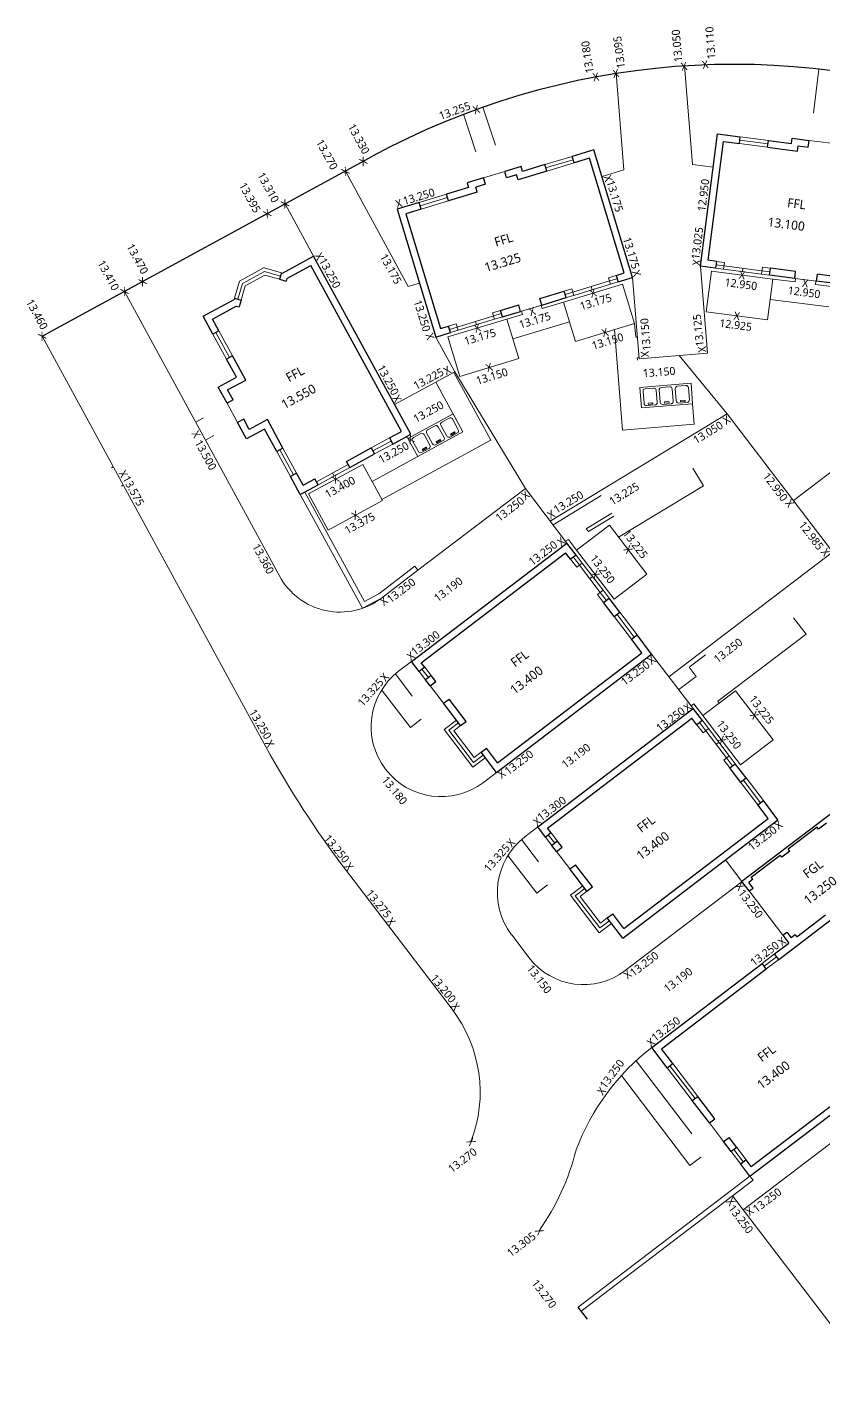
# Model space of a CAD drawing. Header units: metres. Extents: x 509194 to 509267, y 319500 to 319710.
# Drawn here: x 509194.2 to 509229.1, y 319650.8 to 319709.9 of the extents above; entities that cross this region are included whole.
import ezdxf
from ezdxf.enums import TextEntityAlignment as Align

# ---------------------------------------------------------------- set-up
doc = ezdxf.new("R2010")
doc.units = ezdxf.units.M
doc.linetypes.add('DGN Style 2', pattern=[2.011209, 1.206725, -0.804484])
for name, color, linetype, lineweight in [('2_E-Bins', 30, 'Continuous', 0), ('2_E-Drive', 6, 'Continuous', 0), ('2_E-Paths', 4, 'Continuous', 0), ('2_E-Patio', 4, 'Continuous', 0), ('2_F-Fence', 3, 'Continuous', 0), ('2_F-Wall', 30, 'Continuous', 0), ('2_H-Doors', 7, 'Continuous', 0), ('2_H-House', 1, 'Continuous', 30), ('2_H-Preliminary House Info', 1, 'DGN Style 2', 30), ('2_H-Windows', 7, 'Continuous', 0), ('5_E-Finished Floor Levels', 7, 'Continuous', 0), ('5_E-Spot Levels', 7, 'Continuous', 0), ('5_R-Footpath', 254, 'Continuous', 30)]:
    doc.layers.add(name, color=color, linetype=linetype, lineweight=lineweight)
doc.styles.add('Style-Trebuchet MS', font='trebuc.ttf')

# ---------------------------------------------------------------- blocks, each defined once
blk = doc.blocks.new('*U123')
at = {"layer": '2_E-Bins'}
for p, q in [((-0.085, -0.385), (-0.39, 0.061)), ((-0.054, 0.411), (-0.364, 0.2)), ((-0.098, 0.321), (-0.263, 0.208)), ((-0.235, 0.166), (-0.263, 0.208)), ((-0.07, 0.279), (-0.235, 0.166)), ((-0.07, 0.279), (-0.098, 0.321)), ((0.39, -0.061), (0.085, 0.385)), ((0.054, -0.411), (0.364, -0.2))]:
    blk.add_line(p, q, dxfattribs=at)
for centre, start, end in [((-0.307, 0.117), 124.34238, 214.34238), ((-0.002, -0.329), 214.34238, 304.34238), ((0.307, -0.117), 304.34238, 34.34238)]:
    blk.add_arc(centre, 0.1, start, end, dxfattribs=at)
at = {"layer": '2_E-Bins', "extrusion": (0, 0, -1)}
blk.add_arc((-0.002, 0.329), 0.1, 55.65762, 145.65762, dxfattribs=at)
blk = doc.blocks.new('*U124')
at = {"layer": '2_E-Bins'}
for p, q in [((-0.085, -0.385), (-0.39, 0.061)), ((-0.054, 0.411), (-0.364, 0.2)), ((-0.098, 0.321), (-0.263, 0.208)), ((-0.235, 0.166), (-0.263, 0.208)), ((-0.07, 0.279), (-0.235, 0.166)), ((-0.07, 0.279), (-0.098, 0.321)), ((0.39, -0.061), (0.085, 0.385)), ((0.054, -0.411), (0.364, -0.2))]:
    blk.add_line(p, q, dxfattribs=at)
for centre, start, end in [((-0.307, 0.117), 124.34238, 214.34238), ((-0.002, -0.329), 214.34238, 304.34238), ((0.307, -0.117), 304.34238, 34.34238)]:
    blk.add_arc(centre, 0.1, start, end, dxfattribs=at)
at = {"layer": '2_E-Bins', "extrusion": (0, 0, -1)}
blk.add_arc((-0.002, 0.329), 0.1, 55.65762, 145.65762, dxfattribs=at)
blk = doc.blocks.new('*U125')
at = {"layer": '2_E-Bins'}
for p, q in [((-0.085, -0.385), (-0.39, 0.061)), ((-0.054, 0.411), (-0.364, 0.2)), ((-0.098, 0.321), (-0.263, 0.208)), ((-0.235, 0.166), (-0.263, 0.208)), ((-0.07, 0.279), (-0.235, 0.166)), ((-0.07, 0.279), (-0.098, 0.321)), ((0.39, -0.061), (0.085, 0.385)), ((0.054, -0.411), (0.364, -0.2))]:
    blk.add_line(p, q, dxfattribs=at)
for centre, start, end in [((-0.307, 0.117), 124.34238, 214.34238), ((-0.002, -0.329), 214.34238, 304.34238), ((0.307, -0.117), 304.34238, 34.34238)]:
    blk.add_arc(centre, 0.1, start, end, dxfattribs=at)
at = {"layer": '2_E-Bins', "extrusion": (0, 0, -1)}
blk.add_arc((-0.002, 0.329), 0.1, 55.65762, 145.65762, dxfattribs=at)
blk = doc.blocks.new('*U122')
at = {"layer": '2_E-Bins'}
for p, q in [((-1.183, -0.263), (0.675, 1.006)), ((1.183, 0.263), (0.675, 1.006)), ((1.183, 0.263), (-0.675, -1.006)), ((-0.675, -1.006), (-1.183, -0.263))]:
    blk.add_line(p, q, dxfattribs=at)
for name, p in [('*U125', (0.583, 0.398)), ('*U124', (-0.583, -0.398)), ('*U123', (0, 0))]:
    blk.add_blockref(name, p, dxfattribs=at)

msp = doc.modelspace()

# ---------------------------------------------------------------- linework, layer by layer
at = {"layer": '2_E-Drive', "color": 6}
for p, q in [((509220.336, 319703.688), (509219.996, 319707.926)), ((509223.326, 319703.928), (509222.981, 319708.237)), ((509220.336, 319703.688), (509219.378, 319703.399)), ((509224.238, 319703.812), (509223.326, 319703.928)), ((509208.152, 319703.637), (509210.903, 319698.59)), ((509206.763, 319699.919), (509205.518, 319702.202)), ((509205.282, 319685.911), (509198.489, 319698.371)), ((509211.395, 319698.739), (509210.903, 319698.59)), ((509194.889, 319696.41), (509204.677, 319678.455)), ((509210.482, 319681.758), (509211.05, 319682.191)), ((509214.754, 319677.332), (509214.186, 319676.899)), ((509216.001, 319674.51), (509216.573, 319674.947)), ((509212.817, 319666.978), (509208.154, 319673.093)), ((509225.496, 319672.558), (509220.389, 319668.664)), ((509216.185, 319669.231), (509215.424, 319670.229))]:
    msp.add_line(p, q, dxfattribs=at)
at = {"layer": '2_E-Drive', "extrusion": (0, 0, -1)}
for centre, radius, start, end in [((-509207.916, 319687.347), 3, 232.67515, 331.4017), ((-509208.046, 319663.34), 6, 142.67515, 201.05361)]:
    msp.add_arc(centre, radius, start, end, dxfattribs=at)
at = {"layer": '2_E-Drive'}
for centre, radius, start, end in [((509212.334, 319679.329), 3.055, 127.32485, 307.32485), ((509241.553, 319698.559), 42, 208.5983, 217.32485), ((509217.853, 319672.081), 3.055, 127.32485, 217.32485), ((509218.57, 319671.05), 3, 217.32485, 307.32485), ((509227.782, 319657.234), 10.194, 127.68256, 159.41011), ((509208.046, 319663.34), 10.5, 324.75879, 346.11042)]:
    msp.add_arc(centre, radius, start, end, dxfattribs=at)
at = {"layer": '2_E-Paths'}
for p, q in [((509228.617, 319706.166), (509228.863, 319708.095)), ((509213.856, 319704.487), (509213.323, 319706.123)), ((509214.712, 319704.766), (509214.168, 319706.433)), ((509227.833, 319698.942), (509227.814, 319698.793)), ((509226.84, 319698.917), (509227.814, 319698.793)), ((509228.725, 319698.828), (509228.706, 319698.679)), ((509228.706, 319698.679), (509229.407, 319698.589)), ((509216.71, 319697.77), (509216.753, 319697.627)), ((509217.686, 319697.909), (509216.753, 319697.627)), ((509226.726, 319698.025), (509229.293, 319697.697)), ((509215.892, 319697.366), (509215.216, 319697.162)), ((509215.849, 319697.51), (509215.892, 319697.366)), ((509217.947, 319697.047), (509215.476, 319696.3)), ((509219.919, 319696.703), (509220.271, 319692.311)), ((509220.8, 319696.969), (509220.848, 319696.37)), ((509220.848, 319696.37), (509220.923, 319696.376)), ((509220.919, 319695.473), (509220.995, 319695.479)), ((509220.919, 319695.473), (509220.927, 319695.373)), ((509212.894, 319694.834), (509214.511, 319691.866)), ((509212.104, 319694.403), (509213.29, 319692.226)), ((509221.096, 319693.28), (509223.338, 319693.46)), ((509223.41, 319692.563), (509223.338, 319693.46)), ((509201.947, 319692.85), (509201.606, 319692.654)), ((509220.271, 319692.311), (509223.41, 319692.563)), ((509202.395, 319692.07), (509202.037, 319691.864)), ((509209.321, 319690.062), (509213.29, 319692.226)), ((509209.752, 319689.271), (509214.511, 319691.866)), ((509197.928, 319690.652), (509198.005, 319690.694)), ((509223.348, 319690.645), (509223.815, 319689.876)), ((509198.359, 319689.861), (509198.436, 319689.903)), ((509220.099, 319687.623), (509223.815, 319689.876)), ((509217.235, 319688.163), (509219.341, 319689.442)), ((509218.686, 319687.992), (509219.808, 319688.673)), ((509218.777, 319687.873), (509219.885, 319688.546)), ((509218.686, 319687.992), (509218.777, 319687.873)), ((509217.784, 319687.444), (509217.913, 319687.522)), ((509217.913, 319687.522), (509218.264, 319687.062)), ((509228.301, 319683.384), (509227.755, 319684.1)), ((509224.442, 319680.444), (509228.301, 319683.384)), ((509223.897, 319682.48), (509223.181, 319681.934)), ((509223.485, 319681.537), (509223.181, 319681.934)), ((509211.074, 319680.675), (509210.337, 319681.641)), ((509222.728, 319680.96), (509223.485, 319681.537)), ((509210.995, 319679.294), (509209.739, 319680.941)), ((509223.273, 319680.244), (509223.393, 319680.335)), ((509223.787, 319679.817), (509223.393, 319680.335)), ((509224.503, 319680.363), (509224.442, 319680.444)), ((509211.472, 319679.658), (509210.995, 319679.294)), ((509216.598, 319673.43), (509215.861, 319674.397)), ((509216.518, 319672.05), (509215.261, 319673.698)), ((509216.996, 319672.414), (509216.518, 319672.05)), ((509223.298, 319661.525), (509220.862, 319664.72)), ((509223.219, 319660.144), (509220.223, 319664.074)), ((509223.696, 319660.508), (509223.219, 319660.144))]:
    msp.add_line(p, q, dxfattribs=at)
at = {"layer": '2_E-Patio', "flags": 128}
for points in [[(509223.934, 319697.474), (509226.612, 319697.132), (509226.84, 319698.917), (509224.162, 319699.26), (509223.934, 319697.474)], [(509213.152, 319694.658), (509215.737, 319695.439), (509215.216, 319697.162), (509212.631, 319696.381), (509213.152, 319694.658)]]:
    msp.add_lwpolyline(points, close=True, dxfattribs=at)
at = {"layer": '2_E-Patio', "extrusion": (0, 0, -1), "flags": 128}
for points in [[(-509218.214, 319696.187), (-509220.798, 319696.969), (-509220.277, 319698.692), (-509217.693, 319697.911), (-509218.214, 319696.187)], [(-509209.774, 319689.23), (-509207.404, 319687.938), (-509206.542, 319689.518), (-509208.913, 319690.81), (-509209.774, 319689.23)], [(-509219.695, 319688.153), (-509221.332, 319686.006), (-509219.901, 319684.915), (-509218.264, 319687.062), (-509219.695, 319688.153)], [(-509225.219, 319680.909), (-509226.856, 319678.762), (-509225.424, 319677.67), (-509223.787, 319679.817), (-509225.219, 319680.909)]]:
    msp.add_lwpolyline(points, close=True, dxfattribs=at)
at = {"layer": '2_F-Fence'}
for p, q in [((509220.999, 319695.429), (509220.714, 319698.98)), ((509223.989, 319695.669), (509223.684, 319699.472)), ((509212.108, 319696.379), (509212.939, 319694.856)), ((509220.999, 319695.429), (509223.989, 319695.669)), ((509224.849, 319693.021), (509222.743, 319695.569)), ((509210.304, 319693.422), (509212.938, 319694.858)), ((509212.939, 319694.856), (509214.48, 319692.305)), ((509234.162, 319694.115), (509227.745, 319689.222)), ((509224.849, 319693.021), (509217.113, 319688.323)), ((509230.957, 319685.01), (509224.849, 319693.021)), ((509214.48, 319692.305), (509216.022, 319689.755)), ((509211.326, 319686.174), (509216.022, 319689.755)), ((509216.022, 319689.755), (509217.841, 319687.369)), ((509222.303, 319681.516), (509229.46, 319686.973)), ((509221.545, 319682.51), (509223.364, 319680.125)), ((509225.493, 319672.562), (509224.769, 319673.512)), ((509225.554, 319658.197), (509237.307, 319667.158))]:
    msp.add_line(p, q, dxfattribs=at)
msp.add_lwpolyline([(509225.084, 319658.813), (509231.225, 319650.76), (509233.189, 319652.257)], dxfattribs=at)
at = {"layer": '2_F-Wall'}
for p, q in [((509206.181, 319689.492), (509208.896, 319684.512)), ((509206.378, 319689.6), (509208.986, 319684.816)), ((509209.613, 319685.151), (509211.189, 319686.353)), ((509209.735, 319684.961), (509211.326, 319686.174)), ((509211.189, 319686.353), (509211.326, 319686.174)), ((509208.896, 319684.512), (509209.735, 319684.961)), ((509208.986, 319684.816), (509209.613, 319685.151)), ((509218.333, 319653.948), (509225.842, 319659.674)), ((509218.469, 319653.77), (509225.978, 319659.495)), ((509225.978, 319659.495), (509225.842, 319659.674))]:
    msp.add_line(p, q, dxfattribs=at)
at = {"layer": '2_H-Doors'}
for p, q in [((509229.39, 319704.857), (509228.433, 319704.979)), ((509214.194, 319703.346), (509215.118, 319703.625)), ((509224.692, 319699.343), (509226.349, 319699.131)), ((509224.711, 319699.493), (509226.368, 319699.281)), ((509225.52, 319699.237), (509225.539, 319699.387)), ((509228.758, 319698.824), (509227.801, 319698.946)), ((509219.698, 319698.83), (509218.098, 319698.347)), ((509219.741, 319698.686), (509218.142, 319698.203)), ((509218.942, 319698.445), (509218.898, 319698.588)), ((509215.817, 319697.5), (509216.741, 319697.78)), ((509214.637, 319697.3), (509213.037, 319696.817)), ((509214.68, 319697.157), (509213.08, 319696.673)), ((509213.88, 319696.915), (509213.837, 319697.059)), ((509202.98, 319693.483), (509203.442, 319692.636)), ((509206.887, 319690.049), (509208.279, 319690.808)), ((509208.351, 319690.675), (509206.96, 319689.917)), ((509207.583, 319690.429), (509207.656, 319690.296)), ((509219.297, 319685.209), (509218.388, 319686.402)), ((509219.418, 319685.301), (509218.508, 319686.494)), ((509218.963, 319685.897), (509218.843, 319685.806)), ((509211.861, 319681.127), (509212.446, 319680.36)), ((509224.821, 319677.965), (509223.912, 319679.158)), ((509224.941, 319678.056), (509224.032, 319679.249)), ((509224.487, 319678.653), (509224.366, 319678.561)), ((509217.385, 319673.882), (509217.969, 319673.116)), ((509225.809, 319672.148), (509227.286, 319670.211)), ((509224.068, 319662), (509224.688, 319661.187))]:
    msp.add_line(p, q, dxfattribs=at)
at = {"layer": '2_H-House'}
for p, q in [((509223.684, 319699.472), (509224.424, 319705.265)), ((509224.022, 319699.734), (509224.686, 319704.926)), ((509224.424, 319705.265), (509225.418, 319705.138)), ((509224.686, 319704.926), (509225.38, 319704.838)), ((509225.38, 319704.838), (509225.418, 319705.138)), ((509226.618, 319704.68), (509226.656, 319704.98)), ((509226.656, 319704.98), (509227.66, 319704.851)), ((509227.66, 319704.851), (509227.689, 319705.074)), ((509227.689, 319705.074), (509228.433, 319704.979)), ((509228.395, 319704.682), (509228.433, 319704.979)), ((509219.024, 319704.57), (509218.065, 319704.28)), ((509218.151, 319703.993), (509218.065, 319704.28)), ((509220.714, 319698.98), (509219.024, 319704.57)), ((509226.618, 319704.68), (509227.922, 319704.513)), ((509227.922, 319704.513), (509227.95, 319704.736)), ((509227.95, 319704.736), (509228.394, 319704.679)), ((509215.836, 319703.842), (509215.118, 319703.625)), ((509215.901, 319703.627), (509215.836, 319703.842)), ((509216.87, 319703.92), (509215.901, 319703.627)), ((509216.957, 319703.632), (509216.87, 319703.92)), ((509218.824, 319704.197), (509218.151, 319703.993)), ((509220.34, 319699.181), (509218.824, 319704.197)), ((509214.194, 319703.346), (509213.477, 319703.129)), ((509213.477, 319703.129), (509213.542, 319702.913)), ((509214.281, 319703.059), (509214.194, 319703.346)), ((509215.205, 319703.338), (509215.118, 319703.625)), ((509215.636, 319703.468), (509215.205, 319703.338)), ((509215.701, 319703.253), (509215.636, 319703.468)), ((509216.957, 319703.632), (509215.701, 319703.253)), ((509213.542, 319702.913), (509212.572, 319702.621)), ((509212.659, 319702.333), (509212.572, 319702.621)), ((509213.916, 319702.713), (509212.659, 319702.333)), ((509214.281, 319703.059), (509213.85, 319702.928)), ((509213.916, 319702.713), (509213.85, 319702.928)), ((509211.378, 319702.26), (509210.419, 319701.97)), ((509210.419, 319701.97), (509212.108, 319696.379)), ((509211.465, 319701.972), (509210.793, 319701.769)), ((509211.465, 319701.972), (509211.378, 319702.26)), ((509210.793, 319701.769), (509212.309, 319696.753)), ((509205.401, 319699.178), (509206.762, 319699.92)), ((509211.012, 319692.126), (509206.762, 319699.92)), ((509224.382, 319699.688), (509224.022, 319699.734)), ((509224.382, 319699.685), (509224.344, 319699.388)), ((509205.355, 319699.192), (509205.27, 319698.904)), ((509205.355, 319699.192), (509205.401, 319699.178)), ((509205.596, 319698.94), (509205.56, 319698.818)), ((509205.596, 319698.94), (509206.642, 319699.51)), ((509210.601, 319692.246), (509206.642, 319699.51)), ((509219.99, 319699.075), (509220.34, 319699.181)), ((509219.99, 319699.075), (509220.077, 319698.788)), ((509220.077, 319698.788), (509220.714, 319698.98)), ((509224.344, 319699.388), (509223.684, 319699.472)), ((509226.697, 319699.087), (509226.735, 319699.384)), ((509227.801, 319698.946), (509226.697, 319699.087)), ((509227.839, 319699.246), (509226.735, 319699.387)), ((509227.801, 319698.946), (509227.839, 319699.246)), ((509228.758, 319698.824), (509228.796, 319699.124)), ((509229.627, 319699.018), (509228.796, 319699.124)), ((509205.27, 319698.904), (509205.56, 319698.818)), ((509216.654, 319698.067), (509217.719, 319698.389)), ((509217.806, 319698.101), (509217.719, 319698.389)), ((509229.588, 319698.717), (509228.758, 319698.824)), ((509201.931, 319697.286), (509203.288, 319698.026)), ((509203.302, 319698.072), (509203.288, 319698.026)), ((509203.302, 319698.072), (509203.59, 319697.988)), ((509203.59, 319697.988), (509203.504, 319697.698)), ((509214.929, 319697.545), (509215.731, 319697.788)), ((509215.817, 319697.5), (509215.731, 319697.788)), ((509216.741, 319697.78), (509216.654, 319698.067)), ((509216.741, 319697.78), (509217.806, 319698.101)), ((509202.356, 319696.507), (509201.931, 319697.286)), ((509202.342, 319697.165), (509203.383, 319697.733)), ((509202.622, 319696.652), (509202.342, 319697.165)), ((509203.383, 319697.733), (509203.504, 319697.698)), ((509215.016, 319697.258), (509214.929, 319697.545)), ((509215.016, 319697.258), (509215.817, 319697.5)), ((509202.622, 319696.652), (509202.356, 319696.507)), ((509212.108, 319696.379), (509212.745, 319696.572)), ((509212.309, 319696.753), (509212.658, 319696.859)), ((509212.745, 319696.572), (509212.657, 319696.861)), ((509203.219, 319695.556), (509202.953, 319695.412)), ((509203.385, 319694.62), (509202.953, 319695.412)), ((509203.795, 319694.499), (509203.219, 319695.556)), ((509202.595, 319694.189), (509203.385, 319694.62)), ((509203.005, 319694.068), (509203.795, 319694.499)), ((509202.98, 319693.483), (509202.595, 319694.189)), ((509203.243, 319693.626), (509202.98, 319693.483)), ((509203.245, 319693.628), (509203.005, 319694.068)), ((509203.705, 319692.779), (509203.442, 319692.636)), ((509203.829, 319691.925), (509203.442, 319692.636)), ((509203.95, 319692.336), (509203.707, 319692.78)), ((509204.74, 319692.767), (509203.95, 319692.336)), ((509205.422, 319691.516), (509204.74, 319692.767)), ((509204.619, 319692.356), (509203.829, 319691.925)), ((509205.156, 319691.371), (509204.619, 319692.356)), ((509210.083, 319691.964), (509210.601, 319692.246)), ((509210.083, 319691.964), (509210.228, 319691.698)), ((509210.228, 319691.698), (509211.012, 319692.126)), ((509205.422, 319691.516), (509205.156, 319691.371)), ((509208.207, 319690.941), (509209.284, 319691.528)), ((509208.351, 319690.675), (509209.429, 319691.263)), ((509209.284, 319691.528), (509209.429, 319691.263)), ((509208.351, 319690.675), (509208.207, 319690.941)), ((509206.019, 319690.42), (509205.753, 319690.275)), ((509206.181, 319689.492), (509205.753, 319690.275)), ((509206.301, 319689.902), (509206.019, 319690.42)), ((509206.301, 319689.902), (509206.815, 319690.182)), ((509206.96, 319689.917), (509206.815, 319690.182)), ((509206.181, 319689.492), (509206.96, 319689.917)), ((509211.05, 319682.191), (509217.841, 319687.369)), ((509218.242, 319686.843), (509217.841, 319687.369)), ((509211.473, 319682.134), (509217.783, 319686.945)), ((509218.002, 319686.659), (509217.783, 319686.945)), ((509218.242, 319686.843), (509218.002, 319686.659)), ((509219.44, 319684.772), (509219.681, 319684.956)), ((509219.91, 319684.156), (509219.44, 319684.772)), ((509220.151, 319684.339), (509219.681, 319684.956)), ((509219.91, 319684.156), (509220.151, 319684.339)), ((509220.667, 319683.164), (509220.907, 319683.347)), ((509221.121, 319682.568), (509220.667, 319683.164)), ((509221.545, 319682.51), (509220.907, 319683.347)), ((509214.754, 319677.332), (509221.545, 319682.51)), ((509214.811, 319677.756), (509221.121, 319682.568)), ((509211.383, 319681.754), (509211.05, 319682.191)), ((509211.624, 319681.937), (509211.383, 319681.754)), ((509211.624, 319681.937), (509211.473, 319682.134)), ((509211.902, 319681.571), (509211.662, 319681.388)), ((509211.861, 319681.127), (509211.662, 319681.388)), ((509211.861, 319681.127), (509212.102, 319681.31)), ((509212.102, 319681.31), (509211.902, 319681.571)), ((509212.446, 319680.36), (509212.686, 319680.544)), ((509213.19, 319679.384), (509212.446, 319680.36)), ((509213.43, 319679.567), (509212.686, 319680.544)), ((509216.573, 319674.947), (509223.364, 319680.125)), ((509223.766, 319679.598), (509223.364, 319680.125)), ((509213.19, 319679.384), (509213.43, 319679.567)), ((509216.997, 319674.89), (509223.307, 319679.701)), ((509223.525, 319679.415), (509223.307, 319679.701)), ((509223.766, 319679.598), (509223.525, 319679.415)), ((509214.083, 319678.213), (509214.323, 319678.396)), ((509214.754, 319677.332), (509214.083, 319678.213)), ((509214.811, 319677.756), (509214.323, 319678.396)), ((509224.964, 319677.528), (509225.204, 319677.712)), ((509225.674, 319677.095), (509225.204, 319677.712)), ((509225.434, 319676.912), (509224.964, 319677.528)), ((509225.434, 319676.912), (509225.674, 319677.095)), ((509226.19, 319675.92), (509226.431, 319676.103)), ((509226.645, 319675.323), (509226.19, 319675.92)), ((509227.069, 319675.266), (509226.431, 319676.103)), ((509220.278, 319670.088), (509227.069, 319675.266)), ((509220.335, 319670.512), (509226.645, 319675.323)), ((509216.907, 319674.509), (509216.573, 319674.947)), ((509217.147, 319674.693), (509216.907, 319674.509)), ((509217.147, 319674.693), (509216.997, 319674.89)), ((509217.426, 319674.327), (509217.186, 319674.144)), ((509217.385, 319673.882), (509217.186, 319674.144)), ((509217.625, 319674.066), (509217.426, 319674.327)), ((509217.385, 319673.882), (509217.625, 319674.066)), ((509217.969, 319673.116), (509218.21, 319673.299)), ((509218.714, 319672.14), (509217.969, 319673.116)), ((509218.954, 319672.323), (509218.21, 319673.299)), ((509218.714, 319672.14), (509218.954, 319672.323)), ((509219.606, 319670.969), (509219.847, 319671.152)), ((509220.335, 319670.512), (509219.847, 319671.152)), ((509220.278, 319670.088), (509219.606, 319670.969)), ((509218.736, 319653.42), (509218.333, 319653.948))]:
    msp.add_line(p, q, dxfattribs=at)
at = {"layer": '2_H-Preliminary House Info', "linetype": 'Continuous'}
for p, q in [((509230.674, 319676.512), (509225.493, 319672.562)), ((509228.778, 319674.938), (509227.517, 319673.977)), ((509228.846, 319674.848), (509228.778, 319674.938)), ((509229.196, 319675.115), (509228.846, 319674.848)), ((509225.901, 319672.753), (509227.163, 319673.716)), ((509227.236, 319673.62), (509227.163, 319673.716)), ((509227.586, 319673.887), (509227.236, 319673.62)), ((509227.586, 319673.887), (509227.517, 319673.977)), ((509225.809, 319672.148), (509225.493, 319672.562)), ((509225.973, 319672.658), (509225.794, 319672.521)), ((509225.98, 319672.278), (509225.794, 319672.521)), ((509225.973, 319672.658), (509225.901, 319672.753)), ((509225.809, 319672.148), (509225.98, 319672.278)), ((509227.101, 319669.154), (509229.447, 319670.943)), ((509227.891, 319670.143), (509229.153, 319671.105)), ((509227.286, 319670.211), (509227.457, 319670.341)), ((509227.286, 319670.211), (509227.544, 319669.872)), ((509227.457, 319670.341), (509227.642, 319670.098)), ((509227.821, 319670.234), (509227.642, 319670.098)), ((509227.821, 319670.234), (509227.889, 319670.145)), ((509226.918, 319669.395), (509227.544, 319669.872)), ((509227.101, 319669.154), (509226.918, 319669.395)), ((509221.55, 319665.302), (509226.373, 319668.979)), ((509226.557, 319668.739), (509226.373, 319668.979)), ((509221.974, 319665.245), (509226.557, 319668.739)), ((509225.899, 319660.098), (509233.372, 319665.796)), ((509222.226, 319664.415), (509221.55, 319665.302)), ((509222.467, 319664.599), (509221.974, 319665.245)), ((509225.842, 319659.674), (509233.796, 319665.738)), ((509222.226, 319664.415), (509222.467, 319664.599)), ((509223.324, 319662.976), (509223.564, 319663.159)), ((509224.068, 319662), (509223.324, 319662.976)), ((509224.308, 319662.183), (509223.564, 319663.159)), ((509224.068, 319662), (509224.308, 319662.183)), ((509224.688, 319661.187), (509224.929, 319661.37)), ((509225.023, 319660.747), (509224.688, 319661.187)), ((509225.264, 319660.931), (509224.929, 319661.37)), ((509225.264, 319660.931), (509225.023, 319660.747)), ((509225.679, 319660.386), (509225.438, 319660.202)), ((509225.842, 319659.674), (509225.438, 319660.202)), ((509225.899, 319660.098), (509225.679, 319660.386))]:
    msp.add_line(p, q, dxfattribs=at)
at = {"layer": '2_H-Windows'}
for p, q in [((509226.637, 319704.83), (509225.399, 319704.988)), ((509226.656, 319704.98), (509225.418, 319705.138)), ((509216.87, 319703.92), (509218.065, 319704.28)), ((509226.618, 319704.68), (509225.38, 319704.838)), ((509216.914, 319703.776), (509217.146, 319703.846)), ((509216.957, 319703.632), (509218.151, 319703.993)), ((509217.146, 319703.846), (509218.108, 319704.137)), ((509212.572, 319702.621), (509211.378, 319702.26)), ((509211.422, 319702.116), (509212.616, 319702.477)), ((509211.465, 319701.972), (509212.659, 319702.333)), ((509224.711, 319699.493), (509224.363, 319699.538)), ((509224.73, 319699.643), (509224.382, 319699.688)), ((509224.692, 319699.343), (509224.73, 319699.643)), ((509204.6, 319699.414), (509203.524, 319698.827)), ((509203.65, 319698.725), (509204.617, 319699.252)), ((509204.635, 319699.091), (509203.777, 319698.623)), ((509204.601, 319699.413), (509205.355, 319699.192)), ((509204.617, 319699.252), (509205.312, 319699.048)), ((509204.635, 319699.091), (509205.27, 319698.904)), ((509219.655, 319698.974), (509219.99, 319699.075)), ((509219.741, 319698.686), (509219.655, 319698.974)), ((509219.698, 319698.83), (509220.034, 319698.931)), ((509224.344, 319699.388), (509224.692, 319699.343)), ((509226.349, 319699.131), (509226.387, 319699.431)), ((509226.697, 319699.087), (509226.349, 319699.131)), ((509226.368, 319699.281), (509226.716, 319699.237)), ((509226.387, 319699.431), (509226.735, 319699.387)), ((509203.524, 319698.826), (509203.302, 319698.072)), ((509203.65, 319698.725), (509203.446, 319698.031)), ((509203.777, 319698.623), (509203.59, 319697.988)), ((509218.055, 319698.49), (509217.719, 319698.389)), ((509218.098, 319698.347), (509217.763, 319698.245)), ((509218.142, 319698.203), (509218.055, 319698.49)), ((509220.077, 319698.788), (509219.741, 319698.686)), ((509217.806, 319698.101), (509218.142, 319698.203)), ((509214.593, 319697.444), (509214.929, 319697.545)), ((509214.68, 319697.157), (509214.593, 319697.444)), ((509214.637, 319697.3), (509214.972, 319697.402)), ((509215.016, 319697.258), (509214.68, 319697.157)), ((509202.489, 319696.579), (509203.086, 319695.484)), ((509202.622, 319696.652), (509203.219, 319695.556)), ((509212.994, 319696.96), (509212.658, 319696.859)), ((509213.037, 319696.817), (509212.701, 319696.715)), ((509212.745, 319696.572), (509213.08, 319696.673)), ((509213.08, 319696.673), (509212.994, 319696.96)), ((509202.953, 319695.412), (509202.356, 319696.507)), ((509210.083, 319691.964), (509209.284, 319691.528)), ((509210.156, 319691.831), (509209.357, 319691.396)), ((509205.156, 319691.371), (509205.753, 319690.275)), ((509205.289, 319691.443), (509205.886, 319690.348)), ((509205.422, 319691.516), (509206.019, 319690.42)), ((509210.228, 319691.698), (509209.429, 319691.263)), ((509218.268, 319686.31), (509218.002, 319686.659)), ((509218.388, 319686.402), (509218.122, 319686.751)), ((509218.242, 319686.843), (509218.508, 319686.494)), ((509218.508, 319686.494), (509218.268, 319686.31)), ((509219.418, 319685.301), (509219.177, 319685.117)), ((509219.177, 319685.117), (509219.44, 319684.772)), ((509219.297, 319685.209), (509219.56, 319684.864)), ((509219.681, 319684.956), (509219.418, 319685.301)), ((509219.91, 319684.156), (509220.667, 319683.164)), ((509220.787, 319683.256), (509220.03, 319684.248)), ((509220.907, 319683.347), (509220.151, 319684.339)), ((509211.502, 319681.845), (509211.781, 319681.479)), ((509211.624, 319681.937), (509211.902, 319681.571)), ((509211.383, 319681.754), (509211.662, 319681.388)), ((509213.008, 319679.623), (509212.471, 319679.213)), ((509213.099, 319679.503), (509212.681, 319679.185)), ((509223.791, 319679.066), (509223.525, 319679.415)), ((509223.912, 319679.158), (509223.646, 319679.506)), ((509223.766, 319679.598), (509224.032, 319679.249)), ((509212.471, 319679.213), (509213.728, 319677.565)), ((509212.681, 319679.185), (509213.756, 319677.775)), ((509213.19, 319679.384), (509212.892, 319679.157)), ((509212.892, 319679.157), (509213.784, 319677.986)), ((509224.032, 319679.249), (509223.791, 319679.066)), ((509213.784, 319677.986), (509214.083, 319678.213)), ((509213.728, 319677.565), (509214.265, 319677.974)), ((509213.756, 319677.775), (509214.174, 319678.094)), ((509224.941, 319678.056), (509224.701, 319677.873)), ((509224.701, 319677.873), (509224.964, 319677.528)), ((509224.821, 319677.965), (509225.084, 319677.62)), ((509225.204, 319677.712), (509224.941, 319678.056)), ((509226.431, 319676.103), (509225.674, 319677.095)), ((509225.434, 319676.912), (509226.19, 319675.92)), ((509226.311, 319676.011), (509225.554, 319677.003)), ((509217.147, 319674.693), (509217.426, 319674.327)), ((509216.907, 319674.509), (509217.186, 319674.144)), ((509217.026, 319674.6), (509217.305, 319674.234)), ((509218.532, 319672.378), (509217.995, 319671.969)), ((509217.995, 319671.969), (509219.252, 319670.321)), ((509218.623, 319672.259), (509218.205, 319671.941)), ((509218.205, 319671.941), (509219.28, 319670.531)), ((509218.714, 319672.14), (509218.415, 319671.912)), ((509218.415, 319671.912), (509219.308, 319670.741)), ((509219.252, 319670.321), (509219.788, 319670.73)), ((509219.28, 319670.531), (509219.697, 319670.849)), ((509219.308, 319670.741), (509219.606, 319670.969)), ((509226.918, 319669.395), (509226.373, 319668.979)), ((509227.01, 319669.274), (509226.465, 319668.859)), ((509227.101, 319669.154), (509226.557, 319668.739)), ((509222.226, 319664.415), (509223.324, 319662.976)), ((509222.346, 319664.506), (509223.443, 319663.067)), ((509222.467, 319664.599), (509223.564, 319663.159)), ((509225.023, 319660.747), (509225.438, 319660.202)), ((509225.142, 319660.838), (509225.558, 319660.293)), ((509225.264, 319660.931), (509225.679, 319660.386))]:
    msp.add_line(p, q, dxfattribs=at)
at = {"layer": '5_R-Footpath'}
msp.add_line((509194.889, 319696.41), (509209.338, 319704.284), dxfattribs=at)
msp.add_arc((509225.129, 319675.307), 33, 22.01544, 118.58736, dxfattribs=at)

# ---------------------------------------------------------------- block references
at = {"layer": '2_E-Bins', "rotation": 150.2459619191067}
msp.add_blockref('*U122', (509222.181, 319693.818), dxfattribs=at)
at = {"layer": '2_E-Bins', "extrusion": (0, 0, -1), "rotation": 117.0592730678555}
msp.add_blockref('*U122', (-509212.087, 319692.082), dxfattribs=at)

# ---------------------------------------------------------------- texts
at = {"layer": '5_E-Finished Floor Levels', "linetype": 'Continuous', "style": 'Style-Trebuchet MS'}
for s, rotation, p in [('FFL', 352.71939, (509227.455, 319702.062)), ('13.100', 352.71939, (509226.597, 319701.223)), ('FFL', 16.81686, (509214.737, 319700.329)), ('13.325', 16.81686, (509214.308, 319699.217)), ('FFL', 28.5983, (509205.688, 319694.396)), ('13.550', 28.5983, (509205.484, 319693.214)), ('FFL', 37.32485, (509215.57, 319681.922)), ('13.400', 37.32485, (509215.548, 319680.722)), ('FFL', 37.32485, (509221.093, 319674.678)), ('13.400', 37.32485, (509221.071, 319673.478)), ('FGL', 37.32485, (509228.351, 319672.678)), ('13.250', 37.32485, (509228.391, 319671.527)), ('FFL', 37.32485, (509226.364, 319664.648)), ('13.400', 37.32485, (509226.342, 319663.448))]:
    msp.add_text(s, height=0.4, rotation=rotation, dxfattribs=at).set_placement(p)
at = {"layer": '5_E-Spot Levels', "style": 'Style-Trebuchet MS'}
for s, rotation, p in [('13.050', 94.96653, (509222.654, 319709.119)), ('13.050', 94.96653, (509222.654, 319709.119)), ('13.110', 93.77709, (509224.111, 319709.245)), ('13.110', 93.77709, (509224.111, 319709.245)), ('13.180', 98.11675, (509218.735, 319708.622)), ('13.180', 98.11675, (509218.735, 319708.622)), ('13.095', 97.30208, (509220.121, 319708.835)), ('13.095', 97.30208, (509220.121, 319708.835)), ('X', 8.90598, (509222.961, 319708.217)), ('X', 8.90598, (509222.961, 319708.217)), ('X', 8.90598, (509223.887, 319708.297)), ('X', 8.90598, (509223.887, 319708.297)), ('X', 8.90598, (509219.106, 319707.756)), ('X', 8.90598, (509219.106, 319707.756)), ('X', 8.90598, (509219.979, 319707.908)), ('X', 8.90598, (509219.979, 319707.908)), ('13.255', 19.77345, (509212.931, 319706.279)), ('13.255', 19.77345, (509212.931, 319706.279)), ('X', 18.58263, (509213.879, 319706.327)), ('X', 18.58263, (509213.879, 319706.327)), ('13.330', 298.55062, (509208.738, 319705.047)), ('13.330', 298.55062, (509208.738, 319705.047)), ('13.270', 298.55062, (509207.348, 319704.364)), ('13.270', 298.55062, (509207.348, 319704.364)), ('X', 31.63042, (509208.935, 319704.06)), ('X', 31.63042, (509208.935, 319704.06)), ('X', 31.63042, (509208.151, 319703.624)), ('X', 31.63042, (509208.151, 319703.624)), ('13.395', 298.55062, (509203.979, 319702.477)), ('13.395', 298.55062, (509203.979, 319702.477)), ('13.310', 298.55062, (509204.78, 319702.925)), ('13.310', 298.55062, (509204.78, 319702.925)), ('X', 286.81645, (509219.641, 319703.319)), ('X', 286.81645, (509219.641, 319703.319)), ('13.175', 286.81645, (509219.939, 319702.544)), ('13.175', 286.81645, (509219.939, 319702.544)), ('12.950', 82.71939, (509223.809, 319702.586)), ('12.950', 82.71939, (509223.809, 319702.586)), ('13.250', 16.81663, (509211.364, 319702.525)), ('13.250', 16.81663, (509211.364, 319702.525)), ('X', 31.63042, (509204.74, 319701.769)), ('X', 31.63042, (509204.74, 319701.769)), ('X', 31.63042, (509205.509, 319702.204)), ('X', 31.63042, (509205.509, 319702.204)), ('X', 16.81663, (509210.489, 319702.218)), ('X', 16.81663, (509210.489, 319702.218)), ('13.175', 286.81645, (509220.655, 319700.056)), ('13.175', 286.81645, (509220.655, 319700.056)), ('13.025', 82.71939, (509223.543, 319700.483)), ('13.025', 82.71939, (509223.543, 319700.483)), ('13.470', 298.55062, (509199.061, 319699.801)), ('13.470', 298.55062, (509199.061, 319699.801)), ('13.410', 298.55062, (509197.789, 319699.076)), ('13.410', 298.55062, (509197.789, 319699.076)), ('X', 298.59841, (509207.01, 319699.909)), ('X', 298.59841, (509207.01, 319699.909)), ('13.250', 298.59841, (509207.472, 319699.179)), ('13.250', 298.59841, (509207.472, 319699.179)), ('13.175', 298.59841, (509210.141, 319699.357)), ('13.175', 298.59841, (509210.141, 319699.357)), ('X', 82.71939, (509223.512, 319699.636)), ('X', 82.71939, (509223.512, 319699.636)), ('X', 31.63042, (509199.285, 319698.799)), ('X', 31.63042, (509199.285, 319698.799)), ('X', 286.81645, (509220.881, 319699.167)), ('X', 286.81645, (509220.881, 319699.167)), ('12.950', 352.71945, (509225.451, 319698.692)), ('12.950', 352.71945, (509225.451, 319698.692)), ('X', 352.71945, (509225.501, 319699.088)), ('X', 352.71945, (509225.501, 319699.088)), ('X', 352.71945, (509228.265, 319698.735)), ('X', 352.71945, (509228.265, 319698.735)), ('X', 31.63042, (509198.489, 319698.371)), ('X', 31.63042, (509198.489, 319698.371)), ('X', 16.81663, (509218.985, 319698.301)), ('X', 16.81663, (509218.985, 319698.301)), ('12.950', 352.71945, (509228.214, 319698.339)), ('12.950', 352.71945, (509228.214, 319698.339)), ('13.460', 298.55062, (509194.669, 319697.372)), ('13.460', 298.55062, (509194.669, 319697.372)), ('13.250', 287.37265, (509211.511, 319697.313)), ('13.250', 287.37265, (509211.511, 319697.313)), ('13.175', 16.81663, (509219.101, 319697.918)), ('13.175', 16.81663, (509219.101, 319697.918)), ('13.175', 16.81663, (509216.438, 319697.114)), ('13.175', 16.81663, (509216.438, 319697.114)), ('X', 16.81663, (509216.323, 319697.496)), ('X', 16.81663, (509216.323, 319697.496)), ('13.150', 94.58839, (509221.275, 319696.491)), ('13.150', 94.58839, (509221.275, 319696.491)), ('13.125', 95.83625, (509223.586, 319696.672)), ('13.125', 95.83625, (509223.586, 319696.672)), ('12.925', 352.71945, (509225.222, 319696.906)), ('12.925', 352.71945, (509225.222, 319696.906)), ('X', 352.71945, (509225.273, 319697.303)), ('X', 352.71945, (509225.273, 319697.303)), ('X', 31.63042, (509194.889, 319696.41)), ('X', 31.63042, (509194.889, 319696.41)), ('X', 287.37265, (509211.854, 319696.408)), ('X', 287.37265, (509211.854, 319696.408)), ('13.175', 16.81663, (509214.039, 319696.388)), ('13.175', 16.81663, (509214.039, 319696.388)), ('X', 16.81663, (509213.924, 319696.771)), ('X', 16.81663, (509213.924, 319696.771)), ('X', 16.81663, (509219.506, 319696.578)), ('X', 16.81663, (509219.506, 319696.578)), ('13.150', 16.81663, (509219.622, 319696.195)), ('13.150', 16.81663, (509219.622, 319696.195)), ('X', 95.83625, (509223.749, 319695.839)), ('X', 95.83625, (509223.749, 319695.839)), ('X', 94.58839, (509221.251, 319695.625)), ('X', 94.58839, (509221.251, 319695.625)), ('13.250', 298.59841, (509210.02, 319694.5)), ('13.250', 298.59841, (509210.02, 319694.5)), ('13.225', 28.59841, (509211.79, 319694.556)), ('13.225', 28.59841, (509211.79, 319694.556)), ('X', 28.59841, (509212.602, 319694.919)), ('X', 28.59841, (509212.602, 319694.919)), ('13.150', 16.81663, (509214.56, 319694.665)), ('13.150', 16.81663, (509214.56, 319694.665)), ('X', 16.81663, (509214.444, 319695.048)), ('X', 16.81663, (509214.444, 319695.048)), ('13.150', 4.58839, (509221.872, 319694.847)), ('13.150', 4.58839, (509221.872, 319694.847)), ('X', 298.59841, (509210.408, 319693.684)), ('X', 298.59841, (509210.408, 319693.684)), ('13.250', 28.5983, (509211.782, 319693.112)), ('13.250', 28.5983, (509211.782, 319693.112)), ('13.050', 31.26532, (509224.009, 319692.205)), ('13.050', 31.26532, (509224.009, 319692.205)), ('X', 31.26532, (509224.824, 319692.748)), ('X', 31.26532, (509224.824, 319692.748)), ('X', 298.58725, (509201.626, 319692.127)), ('X', 298.58725, (509201.626, 319692.127)), ('13.500', 298.58725, (509202.046, 319691.223)), ('13.500', 298.58725, (509202.046, 319691.223)), ('X', 28.59841, (509210.994, 319691.894)), ('X', 28.59841, (509210.994, 319691.894)), ('13.250', 28.59841, (509210.263, 319691.33)), ('13.250', 28.59841, (509210.263, 319691.33)), ('X', 298.58725, (509198.435, 319690.389)), ('X', 298.58725, (509198.435, 319690.389)), ('13.575', 298.58725, (509198.885, 319689.653)), ('13.575', 298.58725, (509198.885, 319689.653)), ('13.400', 28.59841, (509207.919, 319689.813)), ('13.400', 28.59841, (509207.919, 319689.813)), ('X', 28.59841, (509207.727, 319690.164)), ('X', 28.59841, (509207.727, 319690.164)), ('12.950', 307.32496, (509226.955, 319689.825)), ('12.950', 307.32496, (509226.955, 319689.825)), ('X', 37.32496, (509216.028, 319689.461)), ('X', 37.32496, (509216.028, 319689.461)), ('13.250', 31.26532, (509217.907, 319689.163)), ('13.250', 31.26532, (509217.907, 319689.163)), ('13.225', 31.26532, (509220.344, 319689.525)), ('13.225', 31.26532, (509220.344, 319689.525)), ('13.250', 37.32496, (509215.344, 319688.853)), ('13.250', 37.32496, (509215.344, 319688.853)), ('X', 307.32496, (509227.574, 319689.103)), ('X', 307.32496, (509227.574, 319689.103)), ('13.375', 28.59841, (509208.781, 319688.233)), ('13.375', 28.59841, (509208.781, 319688.233)), ('X', 28.59841, (509208.589, 319688.584)), ('X', 28.59841, (509208.589, 319688.584)), ('X', 31.26532, (509217.151, 319688.616)), ('X', 31.26532, (509217.151, 319688.616)), ('12.985', 307.32496, (509228.527, 319687.692)), ('12.985', 307.32496, (509228.527, 319687.692)), ('13.225', 307.32496, (509220.832, 319687.322)), ('13.225', 307.32496, (509220.832, 319687.322)), ('13.360', 298.58725, (509204.562, 319686.68)), ('13.360', 298.58725, (509204.562, 319686.68)), ('13.250', 37.32496, (509216.79, 319686.929)), ('13.250', 37.32496, (509216.79, 319686.929)), ('X', 37.32496, (509217.587, 319687.43)), ('X', 37.32496, (509217.587, 319687.43)), ('X', 307.32496, (509220.514, 319687.08)), ('X', 307.32496, (509220.514, 319687.08)), ('X', 307.32496, (509229.147, 319686.97)), ('X', 307.32496, (509229.147, 319686.97)), ('13.250', 307.32496, (509219.4, 319686.231)), ('13.250', 307.32496, (509219.4, 319686.231)), ('X', 307.32496, (509219.082, 319685.988)), ('X', 307.32496, (509219.082, 319685.988)), ('13.250', 37.32496, (509210.59, 319685.293)), ('13.250', 37.32496, (509210.59, 319685.293)), ('13.190', 37.32496, (509212.652, 319685.342)), ('13.190', 37.32496, (509212.652, 319685.342)), ('X', 37.32496, (509209.834, 319684.829)), ('X', 37.32496, (509209.834, 319684.829)), ('13.300', 37.32496, (509211.65, 319682.997)), ('13.300', 37.32496, (509211.65, 319682.997)), ('13.250', 37.32496, (509224.886, 319682.668)), ('13.250', 37.32496, (509224.886, 319682.668)), ('X', 37.32496, (509211.015, 319682.428)), ('X', 37.32496, (509211.015, 319682.428)), ('X', 37.32496, (509221.539, 319682.247)), ('X', 37.32496, (509221.539, 319682.247)), ('13.250', 37.32496, (509220.829, 319681.677)), ('13.250', 37.32496, (509220.829, 319681.677)), ('13.325', 48.56652, (509209.255, 319680.84)), ('13.325', 48.56652, (509209.255, 319680.84)), ('X', 48.56652, (509209.862, 319681.503)), ('X', 48.56652, (509209.862, 319681.503)), ('13.225', 307.32496, (509226.355, 319680.078)), ('13.225', 307.32496, (509226.355, 319680.078)), ('13.250', 300.36267, (509204.436, 319679.445)), ('13.250', 300.36267, (509204.436, 319679.445)), ('13.250', 37.32496, (509222.369, 319679.657)), ('13.250', 37.32496, (509222.369, 319679.657)), ('X', 37.32496, (509223.11, 319680.187)), ('X', 37.32496, (509223.11, 319680.187)), ('X', 307.32496, (509226.037, 319679.835)), ('X', 307.32496, (509226.037, 319679.835)), ('13.250', 307.32496, (509224.924, 319678.986)), ('13.250', 307.32496, (509224.924, 319678.986)), ('X', 307.32496, (509224.606, 319678.744)), ('X', 307.32496, (509224.606, 319678.744)), ('X', 298.5983, (509204.844, 319678.587)), ('X', 298.5983, (509204.844, 319678.587)), ('13.250', 37.32496, (509215.741, 319677.771)), ('13.250', 37.32496, (509215.741, 319677.771)), ('13.190', 37.32496, (509218.236, 319678.06)), ('13.190', 37.32496, (509218.236, 319678.06)), ('13.180', 309.08922, (509210.304, 319676.549)), ('13.180', 309.08922, (509210.304, 319676.549)), ('X', 37.32496, (509214.986, 319677.266)), ('X', 37.32496, (509214.986, 319677.266)), ('13.300', 37.32496, (509217.174, 319675.752)), ('13.300', 37.32496, (509217.174, 319675.752)), ('X', 37.32496, (509216.539, 319675.184)), ('X', 37.32496, (509216.539, 319675.184)), ('13.250', 37.32496, (509226.386, 319674.457)), ('13.250', 37.32496, (509226.386, 319674.457)), ('X', 37.32496, (509227.096, 319675.026)), ('X', 37.32496, (509227.096, 319675.026)), ('13.250', 309.08922, (509207.776, 319673.998)), ('13.250', 309.08922, (509207.776, 319673.998)), ('13.325', 48.56652, (509214.778, 319673.596)), ('13.325', 48.56652, (509214.778, 319673.596)), ('X', 48.56652, (509215.386, 319674.259)), ('X', 48.56652, (509215.386, 319674.259)), ('X', 307.32485, (509208.31, 319673.212)), ('X', 307.32485, (509208.31, 319673.212)), ('X', 307.32496, (509225.401, 319672.347)), ('X', 307.32496, (509225.401, 319672.347)), ('13.275', 309.08922, (509209.611, 319671.592)), ('13.275', 309.08922, (509209.611, 319671.592)), ('13.250', 307.32496, (509225.876, 319671.592)), ('13.250', 307.32496, (509225.876, 319671.592)), ('X', 307.32485, (509210.144, 319670.806)), ('X', 307.32485, (509210.144, 319670.806)), ('13.250', 37.32496, (509226.483, 319669.407)), ('13.250', 37.32496, (509226.483, 319669.407)), ('X', 37.32496, (509227.246, 319669.932)), ('X', 37.32496, (509227.246, 319669.932)), ('13.250', 37.32496, (509221.218, 319668.958)), ('13.250', 37.32496, (509221.218, 319668.958)), ('13.150', 307.32496, (509216.633, 319668.293)), ('13.150', 307.32496, (509216.633, 319668.293)), ('13.190', 37.32496, (509222.7, 319668.261)), ('13.190', 37.32496, (509222.7, 319668.261)), ('13.200', 309.08922, (509212.439, 319667.882)), ('13.200', 309.08922, (509212.439, 319667.882)), ('X', 37.32496, (509220.494, 319668.49)), ('X', 37.32496, (509220.494, 319668.49)), ('X', 307.32485, (509212.973, 319667.096)), ('X', 307.32485, (509212.973, 319667.096)), ('13.250', 37.32496, (509222.164, 319666.113)), ('13.250', 37.32496, (509222.164, 319666.113)), ('X', 37.32496, (509221.513, 319665.521)), ('X', 37.32496, (509221.513, 319665.521)), ('13.250', 53.52391, (509219.809, 319664.145)), ('13.250', 53.52391, (509219.809, 319664.145)), ('X', 53.52391, (509219.349, 319663.394)), ('X', 53.52391, (509219.349, 319663.394)), ('X', 305.38626, (509213.652, 319661.175)), ('X', 305.38626, (509213.652, 319661.175)), ('X', 305.38626, (509213.652, 319661.175)), ('X', 305.38626, (509213.652, 319661.175)), ('13.270', 37.15063, (509213.271, 319660.373)), ('13.270', 37.15063, (509213.271, 319660.373)), ('X', 307.32496, (509225.007, 319658.554)), ('X', 307.32496, (509225.007, 319658.554)), ('13.250', 37.32496, (509226.595, 319658.621)), ('13.250', 37.32496, (509226.595, 319658.621)), ('13.250', 307.32496, (509225.445, 319657.799)), ('13.250', 307.32496, (509225.445, 319657.799)), ('X', 37.32496, (509225.83, 319658.137)), ('X', 37.32496, (509225.83, 319658.137)), ('13.305', 37.15063, (509215.847, 319656.687)), ('13.305', 37.15063, (509215.847, 319656.687)), ('X', 305.38626, (509216.641, 319657.273)), ('X', 305.38626, (509216.641, 319657.273)), ('X', 305.38626, (509216.641, 319657.273)), ('X', 305.38626, (509216.641, 319657.273)), ('13.270', 307.15063, (509216.842, 319654.527))]:
    msp.add_text(s, height=0.35, rotation=rotation, dxfattribs=at).set_placement(p, align=Align.MIDDLE_CENTER)

doc.saveas('drawing.dxf')
